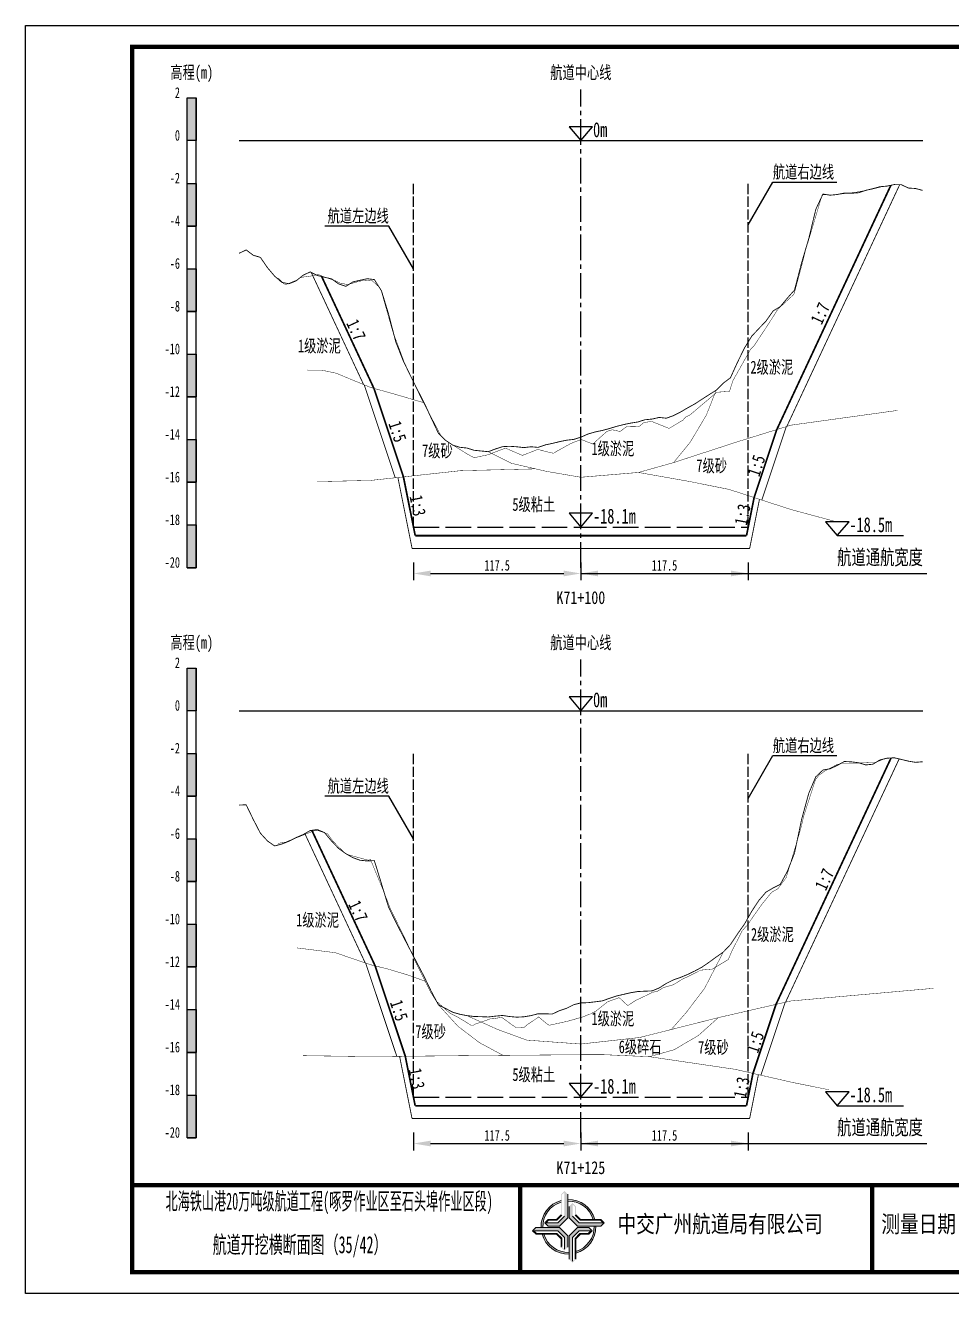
# Model space of a CAD drawing. Header units: millimetres. Extents: x 0 to 1680, y -8762 to 0.
# Drawn here: x 630 to 846.8, y -7870.5 to -7573.5 of the extents above; entities that cross this region are included whole.
import ezdxf
from ezdxf.enums import TextEntityAlignment as Align

# ---------------------------------------------------------------- set-up
doc = ezdxf.new("R2010")
doc.units = ezdxf.units.MM
for name, pattern in [('ACAD_ISO02W100', [15, 12, -3]), ('ACAD_ISO05W100', [33, 24, -3, 0, -3, 0, -3]), ('CENTER2', [1.125, 0.75, -0.125, 0.125, -0.125])]:
    doc.linetypes.add(name, pattern=pattern)
for name, color, linetype in [('0-桩号', 1, 'Continuous'), ('0-航道左右边线标注', 8, 'Continuous'), ('1-疏浚底高', 7, 'Continuous'), ('1-通航宽度', 7, 'Continuous'), ('1-通航底高', 7, 'Continuous'), ('202601', 5, 'Continuous'), ('DMX', 20, 'Continuous'), ('L1', 7, 'Continuous'), ('图幅外框线', 145, 'Continuous'), ('地质分层', 6, 'Continuous'), ('坡比', 1, 'Continuous'), ('尺寸标注', 1, 'Continuous'), ('开挖线', 4, 'Continuous'), ('标尺', 7, 'Continuous'), ('超挖线', 3, 'Continuous'), ('辅助框', 7, 'Continuous'), ('通航底面线', 7, 'ACAD_ISO02W100')]:
    doc.layers.add(name, color=color, linetype=linetype)
doc.styles.get("Standard").update_dxf_attribs({"font": 'arial.ttf'})
doc.styles.add('仿宋', font='仿宋_GB2312.ttf', dxfattribs={"width": 0.8})
doc.styles.add('仿宋GB2312', font='仿宋_GB2312.ttf', dxfattribs={"width": 0.7, "height": 2.5})
doc.styles.add('仿宋体', font='仿宋_GB2312.ttf', dxfattribs={"width": 0.8})
doc.dimstyles.new('2000', dxfattribs={"dimtxt": 3, "dimasz": 2.5, "dimexe": 1.25, "dimexo": 0.625, "dimtad": 1, "dimlfac": 2, "dimdsep": 46, "dimtxsty": 'Standard', "dimcen": 2.5, "dimadec": 0, "dimazin": 0, "dimtfac": 1, "dimtmove": 0, "dimatfit": 3, "dimfxl": 0, "dimarcsym": 0})

# ---------------------------------------------------------------- blocks, each defined once
blk = doc.blocks.new('标尺')
at = {"layer": '标尺', "linetype": 'Continuous'}
for points in [[(-2.116669999959413, 100), (0, 100), (0, 90), (-2.116669999959413, 90)], [(-2.116669999959413, 80), (0, 80), (0, 70), (-2.116669999959413, 70)], [(-2.116669999959413, 60), (0, 60), (0, 50), (-2.116669999959413, 50)], [(-2.116669999959413, 40), (0, 40), (0, 30), (-2.116669999959413, 30)], [(-2.116669999959413, 20), (0, 20), (0, 10), (-2.116669999959413, 10)], [(-2.116669999959413, 0), (0, 0), (0, -10), (-2.116669999959413, -10)]]:
    blk.add_hatch(color=256, dxfattribs=at).paths.add_polyline_path(points)
for p, q in [((-2.116669999959413, -10), (-2.116669999959413, 100)), ((0, -10), (0, 100)), ((-2.116669999959413, 80), (0, 80)), ((-2.116669999959413, 70), (0, 70)), ((-2.116669999959413, 60), (0, 60)), ((-2.116669999959413, 50), (0, 50)), ((-2.116669999959413, 40), (0, 40)), ((-2.116669999959413, 30), (0, 30)), ((-2.116669999959413, 20), (0, 20)), ((-2.116669999959413, 10), (0, 10)), ((-2.116669999959413, 0), (0, 0)), ((-2.116669999959413, -10), (0, -10))]:
    blk.add_line(p, q, dxfattribs=at)
at = {"layer": '标尺'}
for points in [[(-2.116669999959413, 100), (0, 100), (0, 90), (-2.116669999959413, 90)], [(-2.116669999959413, 100), (0, 100), (0, 90), (-2.116669999959413, 90)], [(-2.116669999959413, 80), (0, 80), (0, 70), (-2.116669999959413, 70)], [(-2.116669999959413, 80), (0, 80), (0, 70), (-2.116669999959413, 70)], [(-2.116669999959413, 60), (0, 60), (0, 50), (-2.116669999959413, 50)], [(-2.116669999959413, 60), (0, 60), (0, 50), (-2.116669999959413, 50)], [(-2.116669999959413, 40), (0, 40), (0, 30), (-2.116669999959413, 30)], [(-2.116669999959413, 40), (0, 40), (0, 30), (-2.116669999959413, 30)], [(-2.116669999959413, 20), (0, 20), (0, 10), (-2.116669999959413, 10)], [(-2.116669999959413, 20), (0, 20), (0, 10), (-2.116669999959413, 10)], [(-2.116669999959413, 0), (0, 0), (0, -10), (-2.116669999959413, -10)], [(-2.116669999959413, 0), (0, 0), (0, -10), (-2.116669999959413, -10)]]:
    blk.add_lwpolyline(points, close=True, dxfattribs=at)
at = {"layer": '标尺', "style": '仿宋GB2312', "width": 0.7}
blk.add_text('高程(m)', height=3, dxfattribs=at).set_placement((-1.058334999950603, 106.0000000009313), align=Align.MIDDLE_CENTER)
for s, p in [('2', (-3.816669999971054, 100)), ('0', (-3.816669999971054, 90)), ('-2', (-3.816669999971054, 80)), ('-4', (-3.816669999971054, 70)), ('-6', (-3.816669999971054, 60)), ('-8', (-3.816669999971054, 50)), ('-10', (-3.816669999971054, 40)), ('-12', (-3.816669999971054, 30)), ('-14', (-3.816669999971054, 20)), ('-16', (-3.816669999971054, 10)), ('-18', (-3.816669999971054, 0)), ('-20', (-3.816669999971054, -10))]:
    blk.add_text(s, height=2.5, dxfattribs=at).set_placement(p, align=Align.RIGHT)
blk = doc.blocks.new('通航底高')
at = {"layer": '1-通航底高'}
for p, q in [((-2.762494692986365, 3.232132659759372), (5.923793651163578e-06, 6.932765245437622e-06)), ((2.762506540631875, 3.232132659759372), (-2.762494692986365, 3.232132659759372)), ((5.923793651163578e-06, 6.932765245437622e-06), (2.762506540631875, 3.232132659759372))]:
    blk.add_line(p, q, dxfattribs=at)
at = {"layer": '1-通航底高', "style": '仿宋', "width": 0.7}
blk.add_attdef('通航底高', (2.856129719933961, 0.8203305718488991), '', height=3.5, dxfattribs=at)
blk = doc.blocks.new('疏浚底高')
at = {"layer": '1-疏浚底高'}
for p, q in [((-2.762500616780017, 3.232125726994127), (0, 0)), ((2.762500616838224, 3.232125726994127), (-2.762500616780017, 3.232125726994127)), ((0, 0), (2.762500616838224, 3.232125726994127)), ((-5.923793651163578e-06, -6.932765245437622e-06), (15.51466270413067, -6.932765245437622e-06))]:
    blk.add_line(p, q, dxfattribs=at)
at = {"layer": '1-疏浚底高', "style": '仿宋', "width": 0.7}
blk.add_attdef('疏浚底高', (2.856123796140309, 0.8203236390836537), '', height=3.5, dxfattribs=at)
blk = doc.blocks.new('*D272')
at = {"layer": 'Defpoints', "color": 0}
for p in [(720.8333333328801, -7691), (760, -7691), (760, -7701.8522321181)]:
    blk.add_point(p, dxfattribs=at)
at = {"layer": '尺寸标注', "color": 0, "lineweight": -2, "ltscale": 0.5}
for p, q in [((720.8333333328801, -7699.25), (720.8333333328801, -7703.4522321181)), ((760, -7699.25), (760, -7703.4522321181)), ((724.8333333328801, -7701.8522321181), (756, -7701.8522321181))]:
    blk.add_line(p, q, dxfattribs=at)
at = {"layer": '尺寸标注', "color": 0}
for points in [[(724.8333333328801, -7701.185565451433), (724.8333333328801, -7702.518898784767), (720.8333333328801, -7701.8522321181)], [(756, -7702.518898784767), (756, -7701.185565451433), (760, -7701.8522321181)]]:
    blk.add_solid(points, dxfattribs=at)
at = {"layer": '尺寸标注', "color": 0, "insert": (740.41666666644, -7699.955803546672), "char_height": 2.5, "attachment_point": 5, "style": '仿宋GB2312'}
blk.add_mtext('117.5', dxfattribs=at)
blk = doc.blocks.new('*D273')
at = {"layer": 'Defpoints', "color": 0}
for p in [(720.8333333326782, -7824.5), (760, -7824.5), (760, -7835.352201588635)]:
    blk.add_point(p, dxfattribs=at)
at = {"layer": '尺寸标注', "color": 0, "lineweight": -2, "ltscale": 0.5}
for p, q in [((720.8333333326782, -7832.75), (720.8333333326782, -7836.952201588635)), ((760, -7832.75), (760, -7836.952201588635)), ((724.8333333326782, -7835.352201588635), (756, -7835.352201588635))]:
    blk.add_line(p, q, dxfattribs=at)
at = {"layer": '尺寸标注', "color": 0}
for points in [[(724.8333333326782, -7834.685534921968), (724.8333333326782, -7836.018868255302), (720.8333333326782, -7835.352201588635)], [(756, -7836.018868255302), (756, -7834.685534921968), (760, -7835.352201588635)]]:
    blk.add_solid(points, dxfattribs=at)
at = {"layer": '尺寸标注', "color": 0, "insert": (740.4166666663391, -7833.455773017206), "char_height": 2.5, "attachment_point": 5, "style": '仿宋GB2312'}
blk.add_mtext('117.5', dxfattribs=at)
blk = doc.blocks.new('*D329')
at = {"layer": 'Defpoints', "color": 0}
for p in [(760, -7691), (799.1666666673218, -7691), (799.1666666673218, -7701.852178029448)]:
    blk.add_point(p, dxfattribs=at)
at = {"layer": '尺寸标注', "color": 0, "lineweight": -2, "ltscale": 0.5}
for p, q in [((760, -7699.25), (760, -7703.452178029448)), ((799.1666666673218, -7699.25), (799.1666666673218, -7703.452178029448)), ((764, -7701.852178029448), (795.1666666673218, -7701.852178029448))]:
    blk.add_line(p, q, dxfattribs=at)
at = {"layer": '尺寸标注', "color": 0}
for points in [[(764, -7701.185511362781), (764, -7702.518844696115), (760, -7701.852178029448)], [(795.1666666673218, -7702.518844696115), (795.1666666673218, -7701.185511362781), (799.1666666673218, -7701.852178029448)]]:
    blk.add_solid(points, dxfattribs=at)
at = {"layer": '尺寸标注', "color": 0, "insert": (779.5833333336609, -7699.955749458019), "char_height": 2.5, "attachment_point": 5, "style": '仿宋GB2312'}
blk.add_mtext('117.5', dxfattribs=at)
blk = doc.blocks.new('*D330')
at = {"layer": 'Defpoints', "color": 0}
for p in [(760, -7824.5), (799.166666664426, -7824.5), (799.166666664426, -7835.352147489036)]:
    blk.add_point(p, dxfattribs=at)
at = {"layer": '尺寸标注', "color": 0, "lineweight": -2, "ltscale": 0.5}
for p, q in [((760, -7832.75), (760, -7836.952147489036)), ((799.166666664426, -7832.75), (799.166666664426, -7836.952147489036)), ((764, -7835.352147489036), (795.166666664426, -7835.352147489036))]:
    blk.add_line(p, q, dxfattribs=at)
at = {"layer": '尺寸标注', "color": 0}
for points in [[(764, -7834.685480822369), (764, -7836.018814155703), (760, -7835.352147489036)], [(795.166666664426, -7836.018814155703), (795.166666664426, -7834.685480822369), (799.166666664426, -7835.352147489036)]]:
    blk.add_solid(points, dxfattribs=at)
at = {"layer": '尺寸标注', "color": 0, "insert": (779.583333332213, -7833.455718917608), "char_height": 2.5, "attachment_point": 5, "style": '仿宋GB2312'}
blk.add_mtext('117.5', dxfattribs=at)

msp = doc.modelspace()

# ---------------------------------------------------------------- hatches: boundary and pattern name
at = {"layer": '辅助框'}
h = msp.add_hatch(color=5, dxfattribs=at)
h.paths.add_polyline_path([(756.9546420993738, -7847.245531914723), (756.1757059268886, -7846.467633330833), (755.3669512668781, -7847.276153838646), (755.3669512668781, -7852.036597661984), (754.2904413517051, -7853.112023077023), (752.3438002475732, -7853.112023077023), (751.5476570163898, -7853.907358599197), (752.3430715366536, -7854.699178399098), (754.978640900039, -7854.699178399098), (756.9546420993738, -7852.723855132592)])
h.paths.add_polyline_path([(756.1454878360861, -7852.335033672583), (754.5901777500146, -7853.890380010616), (751.8645652042561, -7853.890380010616), (752.4652603733175, -7853.292388775122), (754.409891605013, -7853.292388775122), (755.5465556766623, -7852.124466802608), (755.5465556766623, -7847.365021880639), (756.1454878360861, -7846.767331255448)], flags=16)
h = msp.add_hatch(color=5, dxfattribs=at)
edge = h.paths.add_edge_path()
edge.add_ellipse((757.1048981632226, -7854.849361724388), major_axis=(-6.017077195920141, 1.733884546287947e-06), ratio=0.9999999825377229, start_angle=-73.21171767175571, end_angle=1.446762146054482, ccw=False)
edge.add_line((755.3669512668781, -7849.088740435135), (755.3669512668781, -7848.667564622652))
edge.add_ellipse((757.1048981632226, -7854.849361724388), major_axis=(-6.421454345493813, 3.783831980513644e-06), ratio=0.9999999825377264, start_angle=-74.29719975771904, end_angle=1.35689506309039)
edge.add_line((750.6852443912559, -7855.001418438208), (751.0897390775912, -7855.001279625189))
edge = h.paths.add_edge_path()
edge.add_ellipse((757.1048981632226, -7854.849361724388), major_axis=(-6.017077195920906, 2.624791690933952e-07), ratio=0.9999999825377339, start_angle=196.7802887631043, end_angle=271.43091869106274, ccw=False)
edge.add_line((762.8657615299159, -7853.112217217457), (763.2869208633535, -7853.112217217457))
edge.add_ellipse((757.1048981632226, -7854.849361724388), major_axis=(-6.42145434549481, 2.055023733972632e-07), ratio=0.9999999825377471, start_angle=195.6953323995753, end_angle=271.3407921785149)
edge.add_line((756.9546420993738, -7848.429665483964), (756.9546420993738, -7848.834160818589))
edge = h.paths.add_edge_path()
edge.add_ellipse((757.1048981632226, -7854.849361724388), major_axis=(-6.421454345494847, 2.398647111377442e-07), ratio=0.9999999825377328, start_angle=105.7065267224622, end_angle=181.3336320078198)
edge.add_line((763.5246130741173, -7854.699907793533), (763.1201189909214, -7854.699907793533))
edge.add_ellipse((757.1048981632226, -7854.849361724388), major_axis=(-6.017077195920033, 3.038804149501319e-06), ratio=0.9999999825377467, start_angle=106.79232762585761, end_angle=181.4233031416354, ccw=False)
edge.add_line((758.8432505375081, -7860.609860479367), (758.8432505375081, -7861.031044626963))
edge = h.paths.add_edge_path()
edge.add_ellipse((757.1048981632226, -7854.849361724388), major_axis=(6.017077195919978, 2.129043967020969e-06), ratio=0.9999999825377341, start_angle=196.8039056354283, end_angle=271.4347580706571, ccw=False)
edge.add_line((751.3447520359092, -7856.588882915747), (750.923584511333, -7856.589027449381))
edge.add_ellipse((757.1048981632226, -7854.849361724388), major_axis=(6.421454345494965, 1.010893226884053e-06), ratio=0.9999999825377122, start_angle=195.7186902341801, end_angle=271.3444001294426)
edge.add_line((757.2555596836143, -7861.269048223508), (757.2555596836143, -7860.864552247775))
h = msp.add_hatch(color=5, dxfattribs=at)
h.paths.add_polyline_path([(759.2303930911952, -7854.699907793533), (764.7087164371543, -7854.699907793533), (765.486614978426, -7853.920971685421), (764.6780945346885, -7853.112217217457), (759.9176505191856, -7853.112217217457), (758.842225146883, -7852.03570710994), (758.842225146883, -7850.089066240799), (758.046889538967, -7849.292922881616), (757.2550698887044, -7850.088337358963), (757.2550698887044, -7852.723906744015)])
h.paths.add_polyline_path([(758.0638682987326, -7852.335443487179), (758.0638682987326, -7849.609831133377), (758.6618594272667, -7850.2105261531), (758.6618594272667, -7852.155157427323), (759.8297815494471, -7853.291821563255), (764.5892263858848, -7853.291821563255), (765.1869169895284, -7853.890753594411), (759.6192146579855, -7853.890753594411)], flags=16)
h = msp.add_hatch(color=5, dxfattribs=at)
h.paths.add_polyline_path([(754.9782503544026, -7854.99994512273), (749.499927328878, -7855.00182517649), (748.7222961368494, -7855.781028228294), (749.5310940769249, -7856.589505327714), (754.2915378360682, -7856.587871709836), (755.3673325626486, -7857.664012334835), (755.3680006046229, -7859.610653374684), (756.1636093937092, -7860.40652363826), (756.9551560123497, -7859.610837432396), (756.9542515537374, -7856.975268389237)])
h.paths.add_polyline_path([(756.1455864871972, -7857.36400901438), (756.1465218570762, -7860.089621367943), (755.5483246250086, -7859.489131426346), (755.5476572879785, -7857.544500322831), (754.3793451328211, -7856.408237114918), (749.6199005741113, -7856.409870391381), (749.0220044650965, -7855.811143438351), (754.5897064975732, -7855.809232793819)], flags=16)
h = msp.add_hatch(color=5, dxfattribs=at)
h.paths.add_polyline_path([(759.2315609043175, -7854.999116607201), (757.2555596836143, -7856.974439873708), (757.2555596836143, -7862.452763262284), (758.0344958774679, -7863.230661675465), (758.8432505375081, -7862.422141167653), (758.8432505375081, -7857.661697344315), (759.9197604526513, -7856.586271929276), (761.8664015567832, -7856.586271929276), (762.6625447666281, -7855.790936407101), (761.8671302463644, -7854.999116607201)])
h.paths.add_polyline_path([(759.6200240757101, -7855.807915166866), (762.3456365787619, -7855.807915166866), (761.7449414310389, -7856.405906231177), (759.800310178005, -7856.405906231177), (758.6636461063557, -7857.57382820369), (758.6636461063557, -7862.333273125661), (758.0647139682703, -7862.930963750851), (758.0647139682703, -7857.363261333716)], flags=16)

# ---------------------------------------------------------------- linework, layer by layer
at = {"layer": '0-航道左右边线标注', "linetype": 'ACAD_ISO02W100', "ltscale": 0.2}
for points in [[(720.8333333333721, -7691), (720.8333333336059, -7610.499999999898)], [(799.1666666666279, -7691), (799.1666666668616, -7610.500000000102)], [(720.8333333333721, -7824.5), (720.8333333336059, -7743.999999998967)], [(799.1666666666279, -7824.5), (799.1666666668616, -7743.999999999171)]]:
    msp.add_lwpolyline(points, dxfattribs=at)
at = {"layer": '0-航道左右边线标注'}
for points in [[(799.1666666668034, -7620.20121095845), (804.9401693587288, -7610.201210958467), (819.9401693587288, -7610.20121095851)], [(720.8333333330256, -7630.499999999898), (715.0598306411584, -7620.499999999882), (700.0598306411584, -7620.499999999838)], [(799.1666666668034, -7754.518047041471), (804.9401693587288, -7744.518047041487), (819.9401693587288, -7744.518047041531)], [(720.8333333330256, -7763.999999998967), (715.0598306411584, -7753.99999999895), (700.0598306411584, -7753.999999998907)]]:
    msp.add_lwpolyline(points, dxfattribs=at)
at = {"layer": '1-通航宽度'}
for points in [[(760, -7701.85), (841, -7701.85)], [(760, -7835.35), (841, -7835.35)]]:
    msp.add_lwpolyline(points, dxfattribs=at)
at = {"layer": '202601', "color": 1, "linetype": 'Continuous', "const_width": 0.1}
for points in [[(689.1659999998001, -7632.650000000001), (690.7830370368372, -7634.25), (691.2197037035041, -7634.099998950962), (693.6297037035041, -7633.099999904633), (694.2463703701701, -7632.549999237061), (696.8263703701701, -7632.200000762939), (698.1963703701701, -7631.900001049042), (698.5363703701702, -7631.849999904633), (699.7697037035041, -7632.349999427792), (702.0430370368372, -7633.150001049042), (702.6630370368372, -7633.350000858311), (703.6230370368371, -7633.85000038147), (705.4063703701702, -7634.199998855591), (708.0697037035042, -7633.450000762939), (708.5797037035042, -7633.350000858311), (708.9963703701701, -7633.350000858311), (711.0130370368371, -7633.150001049042), (712.9697037035041, -7634.949999332432), (713.2297037035041, -7635.5), (716.0063703701701, -7645.300000190735), (716.9463703701701, -7647.749999046333), (718.8097037035042, -7652.800000190735), (722.6430370368371, -7660.849998474121), (722.7630370368371, -7661.099999427792), (722.9030370368372, -7661.35000038147), (727.1830370368372, -7669.449999809261), (728.6963703701701, -7670.950000762939), (730.4863703701701, -7672.050002098083), (733.3663703701701, -7673.85000038147), (735.0163703701701, -7674.750001907352), (738.5363703701701, -7673.999999046333), (738.9330370368372, -7673.799999237061), (742.3663703701701, -7672.499998092651), (742.3730370368371, -7672.499998092651), (746.2863703701701, -7674.199998855591), (747.1363703701701, -7673.900001525883), (749.9130370368372, -7672.800000190735), (752.809703703504, -7673.549998283383), (753.6197037035041, -7673.70000171661), (754.2630370368371, -7673.300002098083), (757.6730370368372, -7671.400001525883), (760.0297037035041, -7670.5), (760.0997037035041, -7670.5), (760.1363703701701, -7670.5), (762.8263703701701, -7671.550000190735), (763.2797037035041, -7671.099999427792), (766.0797037035042, -7668.599999427792), (767.3297037035042, -7668.199999809261), (769.1663703701702, -7668.599999427792), (770.7463703701701, -7667.45000171661), (773.5697037035042, -7667.499998092651), (774.7630370368371, -7666.499999046333), (776.5730370368371, -7666.249998092651), (780.0797037035042, -7667.650001525883), (780.6530370368371, -7667.899997711182), (783.8897037035041, -7665.950000762939), (784.5630370368372, -7665.19999790192), (784.9663703701701, -7664.999998092651), (785.5730370368371, -7664.700000762939), (791.8430370368371, -7659.399998664852), (792.0363703701701, -7659.399998664852), (794.7830370368371, -7659.199998855591), (795.5863703701701, -7656.699998855591), (799.7263703701701, -7649.350002288818), (800.3930370368371, -7648.650000572201), (800.6063703701701, -7648.450000762939), (805.4830370368371, -7641.000001907352), (805.8063703701702, -7640.400000095371), (806.3997037035041, -7639.700000762939), (809.8297037035042, -7636.499999046333), (810.1097037035041, -7635.650001049042), (811.5730370368371, -7630.200000286102), (812.7630370368371, -7625.5), (812.9130370368372, -7624.900000572201), (813.1030370368371, -7624.500000953671), (816.463037036837, -7613.199999809261), (819.1897037035042, -7613.199999809261), (820.0063703701701, -7613.099999904633), (822.9563703701701, -7612.750000238408), (824.5297037035041, -7612.55000042915), (827.6697037035042, -7611.949999809261), (827.9830370368371, -7611.899999856952), (830.8330370368371, -7611.200000524521)], [(689.166000000198, -7765.049999999068), (690.743037037235, -7764.799999236129), (691.0230370372351, -7764.750000475909), (691.513037037235, -7764.499999522228), (694.089703703902, -7763.500000475909), (695.1797037039021, -7763.049999712966), (695.8197037039021, -7762.800001143478), (697.816370370568, -7761.999999522228), (698.2863703705681, -7761.999999522228), (700.696370370568, -7762.800001143478), (701.986370370568, -7764.550000666637), (703.3030370372351, -7765.900000571266), (705.1530370372351, -7767.650000094436), (706.029703703902, -7767.849999903709), (710.219703703902, -7768.999999999069), (710.769703703902, -7768.849998950027), (713.5463703705681, -7775.550002097149), (714.496370370568, -7777.949999808327), (715.4063703705681, -7780.350002287876), (718.843037037235, -7787.350000380538), (720.4197037039021, -7790.700000762008), (721.186370370568, -7792.600001334209), (722.489703703902, -7795.14999771025), (724.7897037039021, -7799.799999236129), (726.076370370568, -7801.899999617599), (728.966370370568, -7804.500001906421), (729.463037037235, -7804.850000380538), (729.6930370372351, -7804.999999045398), (731.376370370568, -7805.849999426857), (734.2963703705681, -7807.64999771025), (734.833037037235, -7807.64999771025), (735.389703703902, -7807.350000380538), (738.8130370372351, -7806.150001524951), (739.603037037235, -7806.100000380538), (741.483037037235, -7805.799998282448), (743.5430370372351, -7807.299999236129), (744.816370370568, -7808.200000762008), (745.966370370568, -7808.200000762008), (746.616370370568, -7808.250001906421), (747.489703703902, -7807.499999045398), (750.139703703902, -7805.700000762008), (752.196370370568, -7807.449997900989), (752.623037037235, -7807.64999771025), (753.326370370568, -7807.499999045398), (756.953037037235, -7806.699999808327), (760.446370370568, -7805.700000762008), (761.436370370568, -7805.300001143478), (762.0530370372351, -7805.100001334209), (763.519703703902, -7804.349998473186), (766.266370370568, -7802.150000571266), (766.3030370372351, -7802.150000571266), (768.899703703902, -7801.199997900989), (769.149703703902, -7801.350001334209), (770.973037037235, -7803.050002097149), (772.8097037039021, -7801.849998473186), (776.8963703705681, -7799.900001524951), (777.816370370568, -7799.749998091716), (779.4097037039021, -7798.8000001898), (781.566370370568, -7798.200000762008), (784.099703703902, -7796.649998663917), (784.3130370372351, -7796.600002287876), (784.5697037039021, -7796.499999999069), (788.0430370372351, -7794.749998091716), (790.709703703902, -7794.500001906421), (790.7930370372351, -7794.500001906421), (791.026370370568, -7794.349998473186), (794.519703703902, -7792.249998091716), (795.3097037039021, -7790.350002287876), (797.756370370568, -7785.550002097149), (799.1830370372351, -7783.89999771025), (800.7897037039021, -7781.550001143478), (802.4263703705681, -7779.25000095275), (804.6663703705681, -7776.499999999069), (806.093037037235, -7775.700000762008), (808.0430370372351, -7773.100000857379), (811.076370370568, -7762.949999808327), (811.623037037235, -7760.9499993315), (812.1797037039021, -7758.600000380538), (814.903037037235, -7750.150000094436), (815.726370370568, -7749.099999903709), (817.1997037039021, -7748.049999712966), (819.869703703902, -7746.649999856018), (821.229703703902, -7746.250000237476), (821.886370370568, -7746.250000237476), (824.483037037235, -7746.250000237476), (825.363037037235, -7746.250000237476), (828.206370370568, -7746.100000380538), (828.936370370568, -7746.150000332851), (829.956370370568, -7745.699999569919), (830.833037037235, -7745.349999903709)]]:
    msp.add_lwpolyline(points, dxfattribs=at)
at = {"layer": 'DMX', "color": 7, "linetype": 'Continuous', "const_width": 0.2}
for points in [[(679.9999999999991, -7626.890000000131), (679.9999999999991, -7626.890000000131), (681.6666666666279, -7626.084999999963), (683.3333333333721, -7627.339999999851), (685, -7627.825000000186), (686.6666666666279, -7630.259999999776), (688.3333333333721, -7632.225000000093), (690, -7633.680000000168), (691.6666666666279, -7634.009999999776), (693.3333333333721, -7633.345000000205), (695, -7632.01500000013), (696.6666666666279, -7631.229999999981), (698.3333333333721, -7632.080000000075), (700, -7632.479999999981), (701.6666666666279, -7632.875), (703.3333333333721, -7634.055000000168), (705, -7634.620000000112), (706.6666666666279, -7633.569999999832), (708.3333333333721, -7633.194999999832), (710, -7632.830000000075), (711.6666666666279, -7633.029999999795), (713.3333333333721, -7635.649999999907), (715, -7641.089999999851), (716.6666666666279, -7647.564999999944), (718.3333333333721, -7651.819999999832), (720, -7655.299999999814), (721.6666666666279, -7658.660000000149), (723.3333333333721, -7661.89000000013), (725, -7665.5), (726.6666666666279, -7669.009999999776), (728.3333333333721, -7670.669999999925), (730, -7671.790000000037), (731.6666666666279, -7672.299999999814), (733.3333333333721, -7672.479999999981), (735, -7673), (736.6666666666279, -7673.174999999814), (738.3333333333721, -7673.334999999963), (740, -7672.700000000186), (741.6666666666279, -7672.154999999795), (743.3333333333721, -7672.069999999832), (745, -7672.185000000056), (746.6666666666279, -7672.379999999888), (748.3333333333721, -7672.180000000168), (750, -7672.330000000075), (751.6666666666279, -7671.75), (753.3333333333721, -7671.395000000019), (755, -7670.990000000224), (756.6666666666279, -7670.645000000019), (758.3333333333721, -7670.459999999963), (760, -7669.944999999832), (761.6666666666279, -7669.200000000186), (763.3333333333721, -7668.714999999851), (765, -7668.370000000112), (766.6666666666279, -7667.919999999925), (768.3333333333721, -7667.410000000149), (770, -7666.990000000224), (771.6666666666279, -7666.64000000013), (773.3333333333721, -7666.375), (775, -7665.854999999981), (776.6666666666279, -7665.694999999832), (778.3333333333721, -7665.314999999944), (780, -7665.5), (781.6666666666279, -7664.89000000013), (783.3333333333721, -7664.044999999925), (785, -7663.069999999832), (786.6666666666279, -7662.145000000019), (788.3333333333721, -7661.060000000056), (790, -7659.990000000224), (791.6666666666279, -7658.944999999832), (793.3333333333721, -7657.294999999925), (795, -7656.044999999925), (796.6666666666279, -7652.379999999888), (798.3333333333721, -7648.98499999987), (800, -7646.279999999795), (801.6666666666279, -7644.495000000112), (803.3333333333721, -7642.745000000112), (805, -7640.375), (806.6666666666279, -7639.365000000224), (808.3333333333721, -7637.370000000112), (810, -7635.490000000224), (811.6666666666279, -7629.089999999851), (813.3333333333721, -7623.459999999963), (815, -7616.555000000168), (816.6666666666279, -7612.995000000112), (818.3333333333721, -7613.270000000019), (820, -7613.10999999987), (821.6666666666279, -7612.779999999795), (823.3333333333721, -7612.819999999832), (825, -7612.689999999944), (826.6666666666279, -7612.14000000013), (828.3333333333721, -7611.75), (830, -7611.285000000149), (831.6666666666279, -7611.14000000013), (833.3333333333721, -7610.785000000149), (835, -7610.810000000056), (836.6666666666279, -7611.600000000093), (838.3333333333721, -7611.700000000186), (839.9999999999995, -7612.149999999907)], [(680, -7756.095000000205), (680, -7756.095000000205), (681.6666666666279, -7756.01500000013), (683.3333333333721, -7759.459999999963), (685, -7762.674999999814), (686.6666666666279, -7764.5), (688.3333333333721, -7765.660000000149), (690, -7765.214999999851), (691.6666666666279, -7764.569999999832), (693.3333333333721, -7763.720000000205), (695, -7763), (696.6666666666279, -7762.055000000168), (698.3333333333721, -7761.830000000075), (700, -7762.535000000149), (701.6666666666279, -7764.535000000149), (703.3333333333721, -7766.26500000013), (705, -7767.470000000205), (706.6666666666279, -7768.410000000149), (708.3333333333721, -7769.01500000013), (710, -7769.174999999814), (711.6666666666279, -7769.089999999851), (713.3333333333721, -7774.490000000224), (715, -7780.009999999776), (716.6666666666279, -7783.410000000149), (718.3333333333721, -7786.694999999832), (720, -7789.89000000013), (721.6666666666279, -7793.089999999851), (723.3333333333721, -7796.274999999907), (725, -7799.73499999987), (726.6666666666279, -7802.870000000112), (728.3333333333721, -7803.714999999851), (730, -7804.595000000205), (731.6666666666279, -7805.075000000186), (733.3333333333721, -7805.395000000019), (735, -7805.595000000205), (736.6666666666279, -7805.645000000019), (738.3333333333721, -7805.714999999851), (740, -7805.51500000013), (741.6666666666279, -7805.35999999987), (743.3333333333721, -7805.60999999987), (745, -7805.759999999776), (746.6666666666279, -7805.674999999814), (748.3333333333721, -7805.39000000013), (750, -7804.959999999963), (751.6666666666279, -7804.979999999981), (753.3333333333721, -7805.020000000019), (755, -7804.23499999987), (756.6666666666279, -7803.674999999814), (758.3333333333721, -7802.845000000205), (760, -7802.415000000037), (761.6666666666279, -7802.365000000224), (763.3333333333721, -7802.165000000037), (765, -7801.950000000186), (766.6666666666279, -7801.35999999987), (768.3333333333721, -7800.805000000168), (770, -7800.415000000037), (771.6666666666279, -7800.029999999795), (773.3333333333721, -7799.75), (775, -7799.674999999814), (776.6666666666279, -7799.604999999981), (778.3333333333721, -7798.919999999925), (780, -7797.854999999981), (781.6666666666279, -7797.020000000019), (783.3333333333721, -7796.439999999944), (785, -7795.75), (786.6666666666279, -7794.950000000186), (788.3333333333721, -7794.049999999814), (790, -7792.904999999795), (791.6666666666279, -7791.685000000056), (793.3333333333721, -7790.51500000013), (795, -7788.76500000013), (796.6666666666279, -7786.259999999776), (798.3333333333721, -7783.895000000019), (800, -7780.950000000186), (801.6666666666279, -7778.410000000149), (803.3333333333721, -7776.475000000093), (805, -7775.5), (806.6666666666279, -7774.674999999814), (808.3333333333721, -7771.60999999987), (810, -7767.350000000093), (811.6666666666279, -7759.455000000075), (813.3333333333721, -7753.354999999981), (815, -7749.450000000186), (816.6666666666279, -7747.879999999888), (818.3333333333721, -7747.584999999963), (820, -7746.810000000056), (821.6666666666279, -7745.884999999776), (823.3333333333721, -7745.975000000093), (825, -7746.174999999814), (826.6666666666279, -7746.689999999944), (828.3333333333721, -7746.524999999907), (830, -7745.51500000013), (831.6666666666279, -7745.10999999987), (833.3333333333721, -7745.01500000013), (835, -7745.399999999907), (836.6666666666279, -7745.805000000168), (838.3333333333721, -7746.080000000075), (839.9999999999995, -7745.939999999944)]]:
    msp.add_lwpolyline(points, dxfattribs=at)
at = {"layer": 'L1', "linetype": 'CENTER2', "ltscale": 8}
for p, q in [((759.9999999999991, -7700.5), (759.9999999999991, -7588.5)), ((759.9999999999991, -7833.999999999069), (759.9999999999991, -7721.999999999069))]:
    msp.add_line(p, q, dxfattribs=at)
at = {"layer": 'L1'}
for p, q in [((757.2374993832191, -7597.267874272773), (759.9999999999991, -7600.499999999767)), ((762.7625006168373, -7597.267874272773), (757.2374993832191, -7597.267874272773)), ((759.9999999999991, -7600.499999999767), (762.7625006168373, -7597.267874272773)), ((679.9999999999991, -7600.499999999767), (839.9999999999991, -7600.500000000233)), ((757.2374993832191, -7730.767874271842), (759.9999999999991, -7733.999999998836)), ((762.7625006168373, -7730.767874271842), (757.2374993832191, -7730.767874271842)), ((759.9999999999991, -7733.999999998836), (762.7625006168373, -7730.767874271842)), ((679.9999999999991, -7733.999999998836), (839.9999999999991, -7733.999999999302))]:
    msp.add_line(p, q, dxfattribs=at)
at = {"layer": '图幅外框线'}
msp.add_lwpolyline([(629.9999999991005, -7573.5), (1049.999999999101, -7573.5), (1049.999999999101, -7870.5), (629.9999999991005, -7870.5)], close=True, dxfattribs=at)
at = {"layer": '地质分层', "linetype": 'ACAD_ISO05W100', "ltscale": 0.2, "const_width": 0.1, "flags": 128}
for points in [[(695.9501530895941, -7654.21577333007), (699.4048283986049, -7654.250808464829), (702.7070086429594, -7654.951712514739), (710.8337391670793, -7658.308125596028), (716.1786874963436, -7659.785655052401), (723.3333333333721, -7661.89000000013)], [(781.6908235877054, -7675.895172520075), (785.5524941282347, -7671.180060837884), (789.402118840022, -7664.703930247109), (791.6666666666279, -7658.944999999832)], [(738.3333333333721, -7673.334999999963), (743.6806811852148, -7676.03383648349), (751.8876494714059, -7677.933183768764), (760, -7679.325000000186), (773.4820612419862, -7678.199538046494), (781.6908235877054, -7675.895172520075), (796.3558937906055, -7671.102070747875), (809.1669010939077, -7667.125000596046), (834.1420350392582, -7663.666836559772)], [(698.308572560898, -7680.346849519759), (710.8337391670793, -7680.058125715237), (721.6668866289547, -7678.892924978863), (731.8522754800506, -7677.781431967858), (749.4057137372438, -7677.358786776662)], [(773.4820612419862, -7678.199538046494), (785.4398101000115, -7680.310841186438), (794.7379083393607, -7682.184281264897), (809.1669010939077, -7686.875000238419), (819.2578332728008, -7689.603004642297)], [(693.5395350275794, -7789.535019603558), (702.525637762039, -7790.658358785789), (710.8337391670793, -7793.4917507153), (714.8837182017742, -7794.495679257438), (719.8111455669859, -7795.978900419082), (723.9055875726044, -7797.462999800686)], [(781.1562599806348, -7808.650659365114), (784.6231978695141, -7804.720551628154), (788.9712882455206, -7798.984472022392), (793.3333333333721, -7790.51500000013)], [(733.3333333333721, -7805.395000000019), (740.5809733797796, -7808.659572187811), (747.3385978157166, -7811.13263658667), (760, -7812.049999999814), (773.780558584258, -7810.516333662439), (792.1678752684966, -7805.865285268053), (809.1669010939077, -7801.963000715245), (842.5230271051405, -7799.00302990526)], [(726.6666666666279, -7802.870000000112), (731.2381945136003, -7807.894940435421), (736.2730091597186, -7811.728603024501), (741.7881900261855, -7814.697193160653)], [(776.0343245797558, -7815.010093094315), (781.8301622155122, -7813.382570131216), (787.5301458104514, -7810.03174808016), (792.1678752684966, -7805.865285268053)], [(694.9632494552061, -7814.771928005386), (710.8337391670793, -7814.991750476882), (732.541450654855, -7814.771928005386), (760, -7814.549999999814), (765.5, -7814.549999999814), (776.0343245797558, -7815.010093094315), (796.1520544491941, -7817.977978436276), (809.1669010939077, -7820.963000476826), (818.0899859145284, -7822.764838316478)]]:
    msp.add_lwpolyline(points, dxfattribs=at)
at = {"layer": '开挖线', "linetype": 'Continuous', "const_width": 0.4, "flags": 128}
for points in [[(805.8593037219534, -7668.151816557573), (832.5529107801067, -7610.951230003978)], [(711.5727142793457, -7658.51240399661), (699.3516431092585, -7632.324394346236)], [(718.4804639132308, -7679.235652898687), (711.5727142793457, -7658.51240399661)], [(800.5518028083488, -7684.074319298712), (805.8593037219539, -7668.151816557573)], [(721.2333333333513, -7693), (718.4804639132308, -7679.235652898687)], [(798.7666666681835, -7693), (800.5518028083488, -7684.074319298712)], [(721.2333333333513, -7693), (798.7666666681835, -7693)], [(805.6679430665272, -7802.766219087956), (832.5989781255121, -7745.056858246861)], [(711.8607921897719, -7793.746341624274), (697.0475065211194, -7762.003586619792)], [(718.9153158613722, -7814.909912639507), (711.8607921897719, -7793.746341624274)], [(800.28164252633, -7818.925120708878), (805.6679430665272, -7802.766219087956)], [(721.2333333333518, -7826.5), (718.9153158613722, -7814.909912639507)], [(798.7666666681835, -7826.5), (800.28164252633, -7818.925120708878)], [(721.2333333333518, -7826.5), (798.7666666681835, -7826.5)]]:
    msp.add_lwpolyline(points, dxfattribs=at)
at = {"layer": '超挖线', "linetype": 'ACAD_ISO02W100', "ltscale": 0.5, "const_width": 0.2, "flags": 128}
for points in [[(808.1981369643518, -7667.425745323811), (834.621467840394, -7610.804322017683)], [(709.1535485393856, -7657.614191696644), (696.8953531247062, -7631.346630093609)], [(716.5496764821746, -7679.443326148255), (709.2924161971227, -7657.6715452931)], [(802.3562760189598, -7684.660935209484), (808.0901664681123, -7667.459263862026)], [(720.5000000333512, -7696), (717.1752089539596, -7679.376044603412)], [(799.4999999681836, -7696), (801.8037378364206, -7684.481310659072)], [(720.4999881532149, -7696), (799.499999968184, -7696)], [(807.9079049797683, -7802.252014988104), (834.4934512614291, -7745.282987241362)], [(709.5353405846181, -7793.048945327465), (695.4052660381926, -7762.77021415638)], [(716.9220323219079, -7814.93009756385), (709.6402398452083, -7793.084720133751)], [(802.1396096042845, -7819.351255017619), (807.83367632102, -7802.269054867412)], [(720.5000000333512, -7829.5), (717.5846774948714, -7814.923387307924)], [(799.499999968184, -7829.5), (801.5564969425341, -7819.217515128478)], [(720.4999881532149, -7829.5), (799.499999968184, -7829.5)]]:
    msp.add_lwpolyline(points, dxfattribs=at)
at = {"layer": '辅助框', "color": 5, "linetype": 'Continuous', "lineweight": 0}
for p, q in [((756.9546420993738, -7852.723855132592), (756.9546420993738, -7847.245531914723)), ((755.3669512668781, -7852.036597661984), (754.2904413517051, -7853.112023077023)), ((755.5465556766623, -7852.124466802608), (754.409891605013, -7853.292388775122)), ((754.5901777500146, -7853.890380010616), (756.1454878360861, -7852.335033672583)), ((757.2550698887044, -7850.088337358963), (757.2550698887044, -7852.723906744015)), ((758.0638682987326, -7852.335443487179), (759.6192146579855, -7853.890753594411)), ((759.8297815494471, -7853.291821563255), (758.6618594272667, -7852.155157427323)), ((759.9176505191856, -7853.112217217457), (758.842225146883, -7852.03570710994)), ((749.499927328878, -7855.00182517649), (748.7222961368494, -7855.781028228294)), ((754.9782503544026, -7854.99994512273), (749.499927328878, -7855.00182517649)), ((752.3438002475732, -7853.112023077023), (751.5476570163898, -7853.907358599197)), ((751.5476570163898, -7853.907358599197), (752.3430715366536, -7854.699178399098)), ((752.4652603733175, -7853.292388775122), (751.8645652042561, -7853.890380010616)), ((751.8645652042561, -7853.890380010616), (754.5901777500146, -7853.890380010616)), ((752.3430715366536, -7854.699178399098), (754.978640900039, -7854.699178399098)), ((754.2904413517051, -7853.112023077023), (752.3438002475732, -7853.112023077023)), ((754.409891605013, -7853.292388775122), (752.4652603733175, -7853.292388775122)), ((756.9542515537374, -7856.975268389237), (754.9782503544026, -7854.99994512273)), ((754.978640900039, -7854.699178399098), (756.9546420993738, -7852.723855132592)), ((757.2550698887044, -7852.723906744015), (759.2303930911952, -7854.699907793533)), ((759.2315609043175, -7854.999116607201), (757.2555596836143, -7856.974439873708)), ((759.2303930911952, -7854.699907793533), (764.7087164371543, -7854.699907793533)), ((761.8671302463644, -7854.999116607201), (759.2315609043175, -7854.999116607201)), ((759.6192146579855, -7853.890753594411), (765.1869169895284, -7853.890753594411)), ((764.5892263858848, -7853.291821563255), (759.8297815494471, -7853.291821563255)), ((764.6780945346885, -7853.112217217457), (759.9176505191856, -7853.112217217457)), ((762.6625447666281, -7855.790936407101), (761.8671302463644, -7854.999116607201)), ((765.1869169895284, -7853.890753594411), (764.5892263858848, -7853.291821563255)), ((765.486614978426, -7853.920971685421), (764.6780945346885, -7853.112217217457)), ((764.7087164371543, -7854.699907793533), (765.486614978426, -7853.920971685421)), ((748.7222961368494, -7855.781028228294), (749.5310940769249, -7856.589505327714)), ((754.5897064975732, -7855.809232793819), (749.0220044650965, -7855.811143438351)), ((749.0220044650965, -7855.811143438351), (749.6199005741113, -7856.409870391381)), ((749.5310940769249, -7856.589505327714), (754.2915378360682, -7856.587871709836)), ((749.6199005741113, -7856.409870391381), (754.3793451328211, -7856.408237114918)), ((754.2915378360682, -7856.587871709836), (755.3673325626486, -7857.664012334835)), ((754.3793451328211, -7856.408237114918), (755.5476572879785, -7857.544500322831)), ((756.1455864871972, -7857.36400901438), (754.5897064975732, -7855.809232793819)), ((755.3673325626486, -7857.664012334835), (755.3680006046229, -7859.610653374684)), ((755.5476572879785, -7857.544500322831), (755.5483246250086, -7859.489131426346)), ((756.1465218570762, -7860.089621367943), (756.1455864871972, -7857.36400901438)), ((756.9551560123497, -7859.610837432396), (756.9542515537374, -7856.975268389237)), ((757.2555596836143, -7856.974439873708), (757.2555596836143, -7862.452763262284)), ((759.6200240757101, -7855.807915166866), (758.0647139682703, -7857.363261333716)), ((758.0647139682703, -7857.363261333716), (758.0647139682703, -7862.930963750851)), ((758.6636461063557, -7857.57382820369), (759.800310178005, -7856.405906231177)), ((758.6636461063557, -7862.333273125661), (758.6636461063557, -7857.57382820369)), ((758.8432505375081, -7857.661697344315), (759.9197604526513, -7856.586271929276)), ((758.8432505375081, -7862.422141167653), (758.8432505375081, -7857.661697344315)), ((762.3456365787619, -7855.807915166866), (759.6200240757101, -7855.807915166866)), ((759.800310178005, -7856.405906231177), (761.7449414310389, -7856.405906231177)), ((759.9197604526513, -7856.586271929276), (761.8664015567832, -7856.586271929276)), ((761.7449414310389, -7856.405906231177), (762.3456365787619, -7855.807915166866)), ((761.8664015567832, -7856.586271929276), (762.6625447666281, -7855.790936407101))]:
    msp.add_line(p, q, dxfattribs=at)
at = {"layer": '辅助框', "color": 24, "const_width": 1}
msp.add_lwpolyline([(1044.999999999101, -7865.5), (1044.999999999101, -7578.5), (654.9999999991005, -7578.5), (654.9999999991005, -7865.5)], close=True, dxfattribs=at)
for points in [[(654.9999999991005, -7845.081966023392), (1044.999999999101, -7845.081966023392)], [(745.801187333035, -7845.081966023392), (745.801187333035, -7865.5)], [(828.1590174273182, -7845.081966023392), (828.1590174273182, -7865.5)]]:
    msp.add_lwpolyline(points, dxfattribs=at)
at = {"layer": '辅助框', "color": 5, "linetype": 'Continuous', "lineweight": 0}
for major_axis, ratio, start_param, end_param in [((-6.421454345493874, 3.783831980513667e-06), 0.9999999825377256, -1.296730760784131, 0.02368228645498349), ((-6.017077195920137, 1.733884546287946e-06), 0.9999999825377225, -1.277785524412653, 0.02525076294187012), ((-6.421454345494849, 2.055023733972644e-07), 0.9999999825377464, 3.415527881157325, 4.735790218484762), ((-6.017077195920323, 2.624791690933738e-07), 0.9999999825377344, 3.434463941941369, 4.737363222872061), ((-6.421454345494839, 2.398647111377438e-07), 0.9999999825377329, 1.844926932154336, 3.164868923136232), ((-6.017077195919474, 3.038804149501042e-06), 0.9999999825377472, 1.863877732939714, 3.166433979665309), ((6.421454345494936, 1.01089322688405e-06), 0.9999999825377134, 3.415935552277314, 4.735853189107702), ((6.017077195919973, 2.129043967020968e-06), 0.9999999825377346, 3.434876134122447, 4.737430232687218)]:
    msp.add_ellipse((757.1048981632226, -7854.849361724388), major_axis=major_axis, ratio=ratio, start_param=start_param, end_param=end_param, dxfattribs=at)
at = {"layer": '通航底面线', "ltscale": 0.5}
for points in [[(720.8333333333721, -7691), (760, -7691), (799.1666666666279, -7691)], [(720.8333333333721, -7824.5), (760, -7824.5), (799.1666666666279, -7824.5)]]:
    msp.add_lwpolyline(points, dxfattribs=at)

# ---------------------------------------------------------------- block references
at = {"layer": '1-疏浚底高'}
for p in [(820, -7693), (820, -7826.5)]:
    msp.add_blockref('疏浚底高', p, dxfattribs=at).add_auto_attribs({'疏浚底高': '-18.5m'})
at = {"layer": '1-通航底高'}
for p in [(760, -7691), (760, -7824.5)]:
    msp.add_blockref('通航底高', p, dxfattribs=at).add_auto_attribs({'通航底高': '-18.1m'})
at = {"layer": '标尺'}
for p in [(669.9999999999991, -7690.5), (669.9999999999991, -7823.999999999069)]:
    msp.add_blockref('标尺', p, dxfattribs=at)

# ---------------------------------------------------------------- texts
at = {"layer": '0-桩号', "style": '仿宋', "width": 0.8}
for s, p in [('K71+100', (760, -7707.5289)), ('K71+125', (760, -7841.0289))]:
    msp.add_text(s, height=3, dxfattribs=at).set_placement(p, align=Align.MIDDLE)
at = {"layer": '0-航道左右边线标注', "style": '仿宋', "width": 0.7}
for p in [(804.9401693587288, -7610.201210958467), (804.9401693587288, -7744.518047041487)]:
    msp.add_text('航道右边线', height=3, dxfattribs=at).set_placement(p, align=Align.BOTTOM_LEFT)
for p in [(715.0598306411584, -7620.499999999882), (715.0598306411584, -7753.99999999895)]:
    msp.add_text('航道左边线', height=3, dxfattribs=at).set_placement(p, align=Align.BOTTOM_RIGHT)
at = {"layer": '1-通航宽度', "style": '仿宋', "width": 0.7}
for p in [(820, -7700.85), (820, -7834.35)]:
    msp.add_text('航道通航宽度', height=3.5, dxfattribs=at).set_placement(p, align=Align.BOTTOM_LEFT)
at = {"layer": 'L1', "style": '仿宋', "width": 0.7}
for p in [(759.9999999999991, -7584.52892156085), (759.9999999999991, -7718.028921559919)]:
    msp.add_text('航道中心线', height=3, dxfattribs=at).set_placement(p, align=Align.MIDDLE_CENTER)
for p in [(762.8561237953245, -7599.679669429315), (762.8561237953245, -7733.179669428384)]:
    msp.add_text('0m ', height=3.5, dxfattribs=at).set_placement(p)
at = {"layer": '地质分层', "linetype": 'Continuous', "width": 0.7}
for s, style, p in [('1级淤泥', '仿宋体', (698.8173163792089, -7648.534090158857)), ('2级淤泥', '仿宋体', (804.7077137891915, -7653.52642260784)), ('7级砂', '仿宋GB2312', (726.4317506967263, -7673.109165298207)), ('1级淤泥', '仿宋体', (767.5026518510931, -7672.599395859856)), ('7级砂', '仿宋GB2312', (790.6281757982351, -7676.604014230004)), ('5级粘土', '仿宋体', (748.9878279062541, -7685.685223608769)), ('1级淤泥', '仿宋体', (698.3998905145199, -7782.996773869319)), ('2级淤泥', '仿宋体', (804.838304269631, -7786.361631178886)), ('1级淤泥', '仿宋体', (767.5026518510936, -7806.099395859856)), ('7级砂', '仿宋GB2312', (724.842021908451, -7809.118641487206)), ('6级碎石', '仿宋GB2312', (773.8756604925875, -7812.692296545418)), ('7级砂', '仿宋GB2312', (791.0307379438082, -7812.810128601675)), ('5级粘土', '仿宋体', (748.9878279062546, -7819.185223608769))]:
    msp.add_text(s, height=3, dxfattribs=dict(at, style=style)).set_placement(p, align=Align.MIDDLE_CENTER)
at = {"layer": '坡比', "style": '仿宋体', "width": 0.8}
for s, rotation, p in [('1:7', 65, (816.0405543211396, -7640.947418281662)), ('1:7', 295, (707.3986340213742, -7644.819964373516)), ('1:5', 288, (717.0968046085518, -7668.629610121213)), ('1:5', 72, (801.0969270705527, -7676.598373357933)), ('1:3', 281, (721.8212795348522, -7685.942728524258)), ('1:3', 79, (797.8420836494706, -7688.049111124708)), ('1:7', 65, (817.0189268129557, -7773.489624704699)), ('1:7', 295, (707.8754913137018, -7780.916992886198)), ('1:5', 288, (717.4411887869328, -7804.166937987367)), ('1:5', 72, (800.8055321377533, -7811.61902388967)), ('1:3', 281, (721.5951798422761, -7820.13231347193)), ('1:3', 79, (797.609004437546, -7822.215887020722))]:
    msp.add_text(s, height=3, rotation=rotation, dxfattribs=at).set_placement(p, align=Align.MIDDLE)
at = {"layer": '辅助框', "color": 7, "style": '仿宋GB2312'}
for s, width, p in [('北海铁山港20万吨级航道工程(啄罗作业区至石头埠作业区段)', 0.52, (701.0922640991226, -7848.84125590487)), ('         航道开挖横断面图（35/42）', 0.6, (686.9466304091505, -7859.028455383558))]:
    msp.add_text(s, height=4, dxfattribs=dict(at, width=width)).set_placement(p, align=Align.MIDDLE_CENTER)
at = {"layer": '辅助框', "lineweight": 0, "char_height": 4, "width": 115.8863471220259, "attachment_point": 1}
for s, insert in [('{\\fKaiTi|b0|i0|c134|p49;\\W0.8;中交广州航道局有限公司}', (768.582887334473, -7852.182042507085)), ('{\\fKaiTi|b0|i0|c134|p49;\\W0.8;测量日期：2026年1月21日}', (830.328427525466, -7852.182042507085))]:
    msp.add_mtext(s, dxfattribs=dict(at, insert=insert))

# ---------------------------------------------------------------- dimensions: what is measured, and where the dimension line sits
at = {"layer": '尺寸标注', "ltscale": 0.5}
for p1, p2, distance, picture, middle in [((720.8333333328801, -7691), (760, -7691), -10.852232118099892, '*D272', (740.41666666644, -7699.955803546672)), ((760, -7691), (799.1666666673218, -7691), -10.852178029447714, '*D329', (779.5833333336609, -7699.955749458019)), ((720.8333333326782, -7824.5), (760, -7824.5), -10.85220158863467, '*D273', (740.4166666663391, -7833.455773017206)), ((760, -7824.5), (799.166666664426, -7824.5), -10.852147489035815, '*D330', (779.583333332213, -7833.455718917608))]:
    dim = msp.add_aligned_dim(p1=p1, p2=p2, distance=distance, dimstyle='2000', override={"dimtxt": 3.5, "dimasz": 4, "dimexe": 1.6, "dimexo": 8.25, "dimlfac": 3, "dimtxsty": '仿宋GB2312'}, dxfattribs=at)
    dim.commit()
    dim.dimension.update_dxf_attribs({"geometry": picture, "text_midpoint": middle})

doc.saveas('drawing.dxf')
